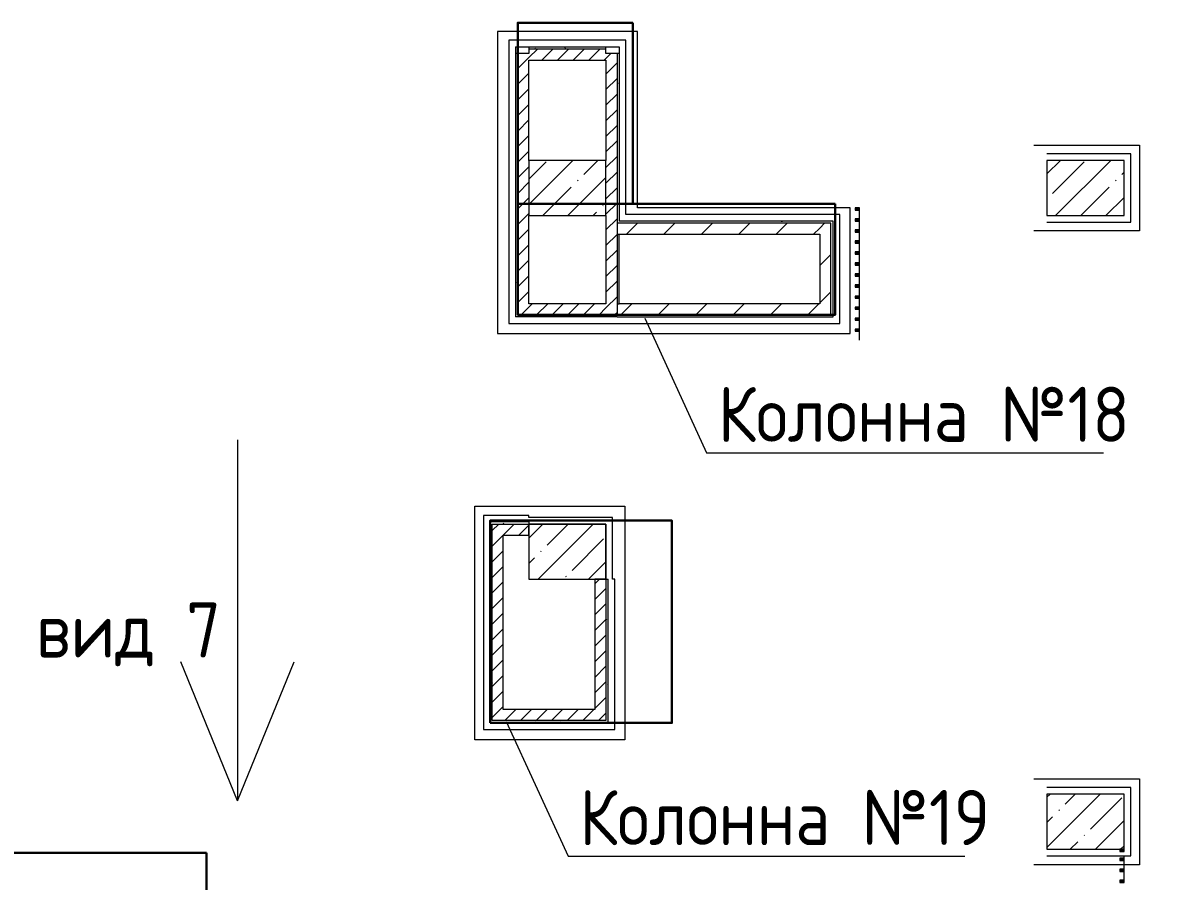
# Model space of a CAD drawing. Header units: millimetres. Extents: x -81576 to 1046824, y -248937 to 691537.
# Drawn here: x 169849 to 180149, y 250322 to 258112 of the extents above; entities that cross this region are included whole.
import ezdxf

# ---------------------------------------------------------------- set-up
doc = ezdxf.new("R2010")
doc.units = ezdxf.units.MM
for name, color, linetype, lineweight, true_color in [('A-DETL-7', 7, 'Continuous', 20, 0x01a6fe), ('A-FLOR-1', 7, 'Continuous', 5, 0xc0c0c0), ('I-WALL-15', 7, 'Continuous', 5, 0x787878)]:
    doc.layers.add(name, color=color, linetype=linetype, lineweight=lineweight, true_color=true_color)
for name, color, linetype, lineweight in [('A-WALL', 7, 'Continuous', 5), ('A-WALL-FNSH-1', 7, 'Continuous', 5), ('I-WALL', 7, 'Continuous', 5), ('S-COLS', 7, 'Continuous', 9), ('S-COLS-1', 7, 'Continuous', 5), ('Ограждение', 7, 'Continuous', 9), ('Ограждение-1', 7, 'Continuous', 20), ('основной', 250, 'Continuous', 15), ('Основные линии', 7, 'Continuous', 30), ('осново', 7, 'Continuous', 30), ('Размеры', 7, 'Continuous', 15)]:
    doc.layers.add(name, color=color, linetype=linetype, lineweight=lineweight)
doc.styles.add('СПДС', font='isocpeur.ttf', dxfattribs={"width": 0.9})
pattern_1 = [(0, (85589.49, 186481.29), (406.4, 101.6), [6.706, -298.094, 6.706, -298.094, -1625.6]), (0, (85589.49, 186481.29), (406.4, 101.6), [-609.6, 6.706, -602.894, 6.706, -298.094, -711.2]), (0, (85589.49, 186481.29), (406.4, 101.6), [-1524, 6.706, -196.494, 6.706, -501.294]), (120, (85741.89, 186532.09), (-291.18818, 301.15272), [6.706, -298.094, 6.706, -298.094, -1625.6]), (120, (85741.89, 186532.09), (-291.18818, 301.15272), [-609.6, 6.706, -602.894, 6.706, -298.094, -711.2]), (120, (85741.89, 186532.09), (-291.18818, 301.15272), [-1524, 6.706, -196.494, 6.706, -501.294]), (240, (85792.69, 186735.29), (-115.21182, -402.75272), [6.706, -298.094, 6.706, -298.094, -1625.6]), (240, (85792.69, 186735.29), (-115.21182, -402.75272), [-609.6, 6.706, -602.894, 6.706, -298.094, -711.2]), (240, (85792.69, 186735.29), (-115.21182, -402.75272), [-1524, 6.706, -196.494, 6.706, -501.294])]
pattern_2 = [(45, (85589.49, 186481.29), (-70.71068, 70.71068), [])]
pattern_3 = [(45, (85589.5, 186481.3), (-169.70563, 169.70563), [])]

# ---------------------------------------------------------------- blocks, each defined once
blk = doc.blocks.new('BSC_Колонна _Прямоугольная - 500х700-V240-АИ_План этажа_Стены_3')
at = {"layer": 'S-COLS-1'}
h = blk.add_hatch(dxfattribs=at)
h.set_pattern_fill('FP_168', color=256, style=0, pattern_type=2)
h.set_pattern_definition([(315, (-64381.04, 93900), (228.0985, 228.0985), []), (315, (-64381.04, 93671.9), (228.0985, 228.0985), [403.225, -80.645, 6.706, -73.939])])
h.paths.add_polyline_path([(-250, 350), (-250, -350), (250, -350), (250, 350), (-17, 350)])
for p, q in [((250, 350), (-250, 350)), ((-250, 350), (-250, -350)), ((250, -350), (250, 350)), ((-250, -350), (250, -350))]:
    blk.add_line(p, q, dxfattribs=at)
blk = doc.blocks.new('BSC_Колонна _Прямоугольная - 500х700-V241-АИ_План этажа_Стены_3')
at = {"layer": 'S-COLS-1'}
h = blk.add_hatch(dxfattribs=at)
h.set_pattern_fill('FP_169', color=256, style=0, pattern_type=2)
h.set_pattern_definition([(315, (-70131.04, 93900), (228.0985, 228.0985), []), (315, (-70131.04, 93671.9), (228.0985, 228.0985), [403.225, -80.645, 6.706, -73.939])])
h.paths.add_polyline_path([(-250, 350), (-250, -350), (250, -350), (250, 350), (-103, 350)])
for p, q in [((250, 350), (-250, 350)), ((-250, 350), (-250, -350)), ((250, -350), (250, 350)), ((-250, -350), (250, -350))]:
    blk.add_line(p, q, dxfattribs=at)
blk = doc.blocks.new('BSC_Колонна _Прямоугольная - 500х700-V302-АИ_План этажа_Стены_3')
at = {"layer": 'S-COLS-1'}
h = blk.add_hatch(dxfattribs=at)
h.set_pattern_fill('FP_208', color=256, style=0, pattern_type=2)
h.set_pattern_definition([(315, (-70130.7, 89200), (228.0985, 228.0985), []), (315, (-70130.7, 88971.9), (228.0985, 228.0985), [403.225, -80.645, 6.706, -73.939])])
h.paths.add_polyline_path([(-250, 350), (-250, -350), (250, -350), (250, 350), (-103, 350)])
for p, q in [((250, 350), (-250, 350)), ((-250, 350), (-250, -350)), ((250, -350), (250, 350)), ((-250, -350), (250, -350))]:
    blk.add_line(p, q, dxfattribs=at)
blk = doc.blocks.new('О_Балясина_Труба_ГОСТ 86452 - О_Балясина_Труба_ГОСТ 8645-68 2-26159581-АИ_План этажа_Стены_3')
at = {"layer": 'Ограждение-1'}
for p, q in [((10, 20), (-10, 20)), ((-10, 20), (-10, -20)), ((-7, -17), (-7, 17)), ((-7, 17), (7, 17)), ((7, 17), (7, -17)), ((10, -20), (10, 20)), ((-10, -20), (10, -20)), ((7, -17), (-7, -17))]:
    blk.add_line(p, q, dxfattribs=at)
blk = doc.blocks.new('О_Элемент ограждения_Обод_Труба_ГОСТ 86452 - О_Элемент ограждения_Обод_Труба_ГОСТ 8645-68 2-26191406-АИ_План этажа_Стены_3')
at = {"layer": 'Ограждение-1'}
for p, q in [((-2480, 20), (-2500, 20)), ((-2500, 20), (-2500, -20)), ((-2497, 17), (-2483, 17)), ((-2497, -17), (-2497, 17)), ((-2483, 17), (-2483, -17)), ((-2480, -20), (-2480, 20)), ((0, 20), (-20, 20)), ((-20, 20), (-20, -20)), ((-17, 17), (-3, 17)), ((-17, -17), (-17, 17)), ((-3, 17), (-3, -17)), ((-2500, -20), (-2480, -20)), ((-2483, -17), (-2497, -17)), ((-20, -20), (0, -20)), ((-3, -17), (-17, -17))]:
    blk.add_line(p, q, dxfattribs=at)

msp = doc.modelspace()

# ---------------------------------------------------------------- hatches: boundary and pattern name
at = {"layer": 'I-WALL'}
h = msp.add_hatch(dxfattribs=at)
h.set_pattern_fill('FP_5', color=256, style=0, pattern_type=2)
h.set_pattern_definition(pattern_2)
h.paths.add_polyline_path([(174339.5, 255562), (174439.5, 255562), (174439.5, 257832.3), (174339.5, 257832.3), (174339.5, 256509)])
h = msp.add_hatch(dxfattribs=at)
h.set_pattern_fill('FP_5', color=256, style=0, pattern_type=2)
h.set_pattern_definition(pattern_2)
h.paths.add_polyline_path([(175139.5, 257772.3), (175139.5, 257872.3), (174439.5, 257872.3), (174439.5, 257772.3)])
h = msp.add_hatch(dxfattribs=at)
h.set_pattern_fill('FP_5', color=256, style=0, pattern_type=2)
h.set_pattern_definition(pattern_2)
h.paths.add_polyline_path([(175239.5, 255462), (175239.5, 257832.3), (175139.5, 257832.3), (175139.5, 255462)])
h = msp.add_hatch(dxfattribs=at)
h.set_pattern_fill('FP_4', color=256, style=0, pattern_type=2)
h.set_pattern_definition(pattern_3)
h.paths.add_polyline_path([(177079.5, 256192.3), (177079.5, 256292.3), (175239.5, 256292.3), (175239.5, 256192.3), (175483.8, 256192.3)])
h = msp.add_hatch(dxfattribs=at)
h.set_pattern_fill('FP_4', color=256, style=0, pattern_type=2)
h.set_pattern_definition(pattern_3)
h.paths.add_polyline_path([(177179.5, 255562), (177179.5, 256292.3), (177079.5, 256292.3), (177079.5, 255562), (177153.5, 255562)])
h = msp.add_hatch(dxfattribs=at)
h.set_pattern_fill('FP_5', color=256, style=0, pattern_type=2)
h.set_pattern_definition(pattern_2)
h.paths.add_polyline_path([(175139.5, 255462), (175139.5, 255562), (174339.5, 255562), (174339.5, 255462), (174649, 255462)])
h = msp.add_hatch(dxfattribs=at)
h.set_pattern_fill('FP_4', color=256, style=0, pattern_type=2)
h.set_pattern_definition(pattern_3)
h.paths.add_polyline_path([(177179.5, 255462), (177179.5, 255562), (175239.5, 255562), (175239.5, 255462), (177153.5, 255462)])
h = msp.add_hatch(dxfattribs=at)
h.set_pattern_fill('FP_5', color=256, style=0, pattern_type=2)
h.set_pattern_definition(pattern_2)
h.paths.add_polyline_path([(174439.5, 253462), (174439.5, 253562), (174108, 253562), (174108, 253462), (174208, 253462)])
h = msp.add_hatch(dxfattribs=at)
h.set_pattern_fill('FP_5', color=256, style=0, pattern_type=2)
h.set_pattern_definition(pattern_2)
h.paths.add_polyline_path([(174208, 251879.5), (174208, 253462), (174108, 253462), (174108, 251879.5)])
h = msp.add_hatch(dxfattribs=at)
h.set_pattern_fill('FP_5', color=256, style=0, pattern_type=2)
h.set_pattern_definition(pattern_2)
h.paths.add_polyline_path([(175139.5, 251779.5), (175139.5, 253062), (175039.5, 253062), (175039.5, 251779.5)])
h = msp.add_hatch(dxfattribs=at)
h.set_pattern_fill('FP_5', color=256, style=0, pattern_type=2)
h.set_pattern_definition(pattern_2)
h.paths.add_polyline_path([(174108, 251779.5), (175039.5, 251779.5), (175039.5, 251879.5), (174108, 251879.5)])
at = {"layer": 'I-WALL-15'}
h = msp.add_hatch(dxfattribs=at)
h.set_pattern_fill('FP_3', color=256, style=0, pattern_type=2)
h.set_pattern_definition(pattern_1)
h.paths.add_polyline_path([(174339.5, 255462), (174339.5, 257832.3), (174319.5, 257832.3), (174319.5, 255462)])
h = msp.add_hatch(dxfattribs=at)
h.set_pattern_fill('FP_3', color=256, style=0, pattern_type=2)
h.set_pattern_definition(pattern_1)
h.paths.add_polyline_path([(175139.5, 257872.3), (175139.5, 257892.3), (174439.5, 257892.3), (174439.5, 257872.3)])
h = msp.add_hatch(dxfattribs=at)
h.set_pattern_fill('FP_3', color=256, style=0, pattern_type=2)
h.set_pattern_definition(pattern_1)
h.paths.add_polyline_path([(175239.5, 255442), (175259.5, 255442), (175259.5, 255462), (175239.5, 255462)])
h.paths.add_polyline_path([(175259.5, 255562), (175259.5, 256192.3), (175239.5, 256192.3), (175239.5, 255562)])
h.paths.add_polyline_path([(175259.5, 256292.3), (175259.5, 257832.3), (175239.5, 257832.3), (175239.5, 256292.3)])
h = msp.add_hatch(dxfattribs=at)
h.set_pattern_fill('FP_3', color=256, style=0, pattern_type=2)
h.set_pattern_definition(pattern_1)
h.paths.add_polyline_path([(177179.5, 256292.3), (177179.5, 256312.3), (175259.5, 256312.3), (175259.5, 256292.3), (177153.5, 256292.3)])
h = msp.add_hatch(dxfattribs=at)
h.set_pattern_fill('FP_3', color=256, style=0, pattern_type=2)
h.set_pattern_definition(pattern_1)
h.paths.add_polyline_path([(177179.5, 255462), (177199.5, 255462), (177199.5, 256312.3), (177179.5, 256312.3), (177179.5, 255562)])
h = msp.add_hatch(dxfattribs=at)
h.set_pattern_fill('FP_3', color=256, style=0, pattern_type=2)
h.set_pattern_definition(pattern_1)
h.paths.add_polyline_path([(175139.5, 255442), (175239.5, 255442), (175239.5, 255462), (174319.5, 255462), (174319.5, 255442), (174649, 255442)])
h = msp.add_hatch(dxfattribs=at)
h.set_pattern_fill('FP_3', color=256, style=0, pattern_type=2)
h.set_pattern_definition(pattern_1)
h.paths.add_polyline_path([(177199.5, 255442), (177199.5, 255462), (175259.5, 255462), (175259.5, 255442), (177153.5, 255442)])
h = msp.add_hatch(dxfattribs=at)
h.set_pattern_fill('FP_3', color=256, style=0, pattern_type=2)
h.set_pattern_definition(pattern_1)
h.paths.add_polyline_path([(174439.5, 253562), (174439.5, 253582), (174088, 253582), (174088, 253562), (174108, 253562)])
h = msp.add_hatch(dxfattribs=at)
h.set_pattern_fill('FP_3', color=256, style=0, pattern_type=2)
h.set_pattern_definition(pattern_1)
h.paths.add_polyline_path([(174088, 251779.5), (174108, 251779.5), (174108, 253562), (174088, 253562), (174088, 251879.5)])
h = msp.add_hatch(dxfattribs=at)
h.set_pattern_fill('FP_3', color=256, style=0, pattern_type=2)
h.set_pattern_definition(pattern_1)
h.paths.add_polyline_path([(175159.5, 251759.5), (175159.5, 253062), (175139.5, 253062), (175139.5, 251759.5)])
h = msp.add_hatch(dxfattribs=at)
h.set_pattern_fill('FP_3', color=256, style=0, pattern_type=2)
h.set_pattern_definition(pattern_1)
h.paths.add_polyline_path([(175139.5, 251759.5), (175139.5, 251779.5), (174088, 251779.5), (174088, 251759.5), (175039.5, 251759.5)])
at = {"layer": 'S-COLS-1'}
h = msp.add_hatch(dxfattribs=at)
h.set_pattern_fill('FP_1', color=256, style=0, pattern_type=2)
h.set_pattern_definition([(45, (85589.5, 186481.3), (-228.0985, 228.0985), []), (45, (85817.6, 186481.3), (-228.0985, 228.0985), [403.225, -80.645, 6.706, -73.939])])
h.paths.add_polyline_path([(174439.5, 253062), (175139.5, 253062), (175139.5, 253562), (174439.5, 253562)])

# ---------------------------------------------------------------- linework, layer by layer
at = {"lineweight": 30}
for points in [[(175382.7, 258112), (174339.5, 258112), (174339.5, 255462), (177219.5, 255462), (177219.5, 256470)], [(175382.7, 256470), (175382.7, 258112)], [(175382.7, 256470), (177219.5, 256470)], [(160561.7, 251245.9), (160746.7, 251250.3), (160746.7, 250580.3), (171516.7, 250580.3)], [(171516.7, 250580.3), (171516.7, 242485.9), (186821.5, 242485.9)]]:
    msp.add_lwpolyline(points, dxfattribs=at)
for points in [[(174339.5, 256470), (175382.7, 256470), (175382.7, 256470), (174339.5, 256470)], [(174088, 251759.5), (175738, 251759.5), (175738, 253594.5), (174088, 253594.5)]]:
    msp.add_lwpolyline(points, close=True, dxfattribs=at)
at = {"layer": 'A-DETL-7'}
for p, q in [((174155.7, 258032.3), (174155.7, 255292.3)), ((175425.7, 258032.3), (174155.7, 258032.3)), ((175425.7, 256432.3), (175425.7, 258032.3)), ((179019.1, 257002.3), (179979.5, 257002.3)), ((179979.5, 257002.3), (179979.5, 256222.3)), ((177355.7, 256432.3), (175425.7, 256432.3)), ((177355.7, 255292.3), (177355.7, 256432.3)), ((179979.5, 256222.3), (179019.1, 256222.3)), ((174155.7, 255292.3), (177355.7, 255292.3)), ((173949, 253724.9), (175309, 253724.9)), ((173949, 251604.9), (173949, 253724.9)), ((175309, 253724.9), (175309, 251604.9)), ((175309, 251604.9), (173949, 251604.9)), ((179019.1, 251252.3), (179979.5, 251252.3)), ((179979.5, 251252.3), (179979.5, 250472.3)), ((179979.5, 250472.3), (179019.1, 250472.3))]:
    msp.add_line(p, q, dxfattribs=at)
at = {"layer": 'A-FLOR-1'}
for p, q in [((177439.5, 256332.3), (177439.5, 256412.3)), ((177439.5, 256232.3), (177439.5, 256312.3)), ((177439.5, 256132.3), (177439.5, 256212.3)), ((177439.5, 256032.3), (177439.5, 256112.3)), ((177439.5, 255932.3), (177439.5, 256012.3)), ((177439.5, 255832.3), (177439.5, 255912.3)), ((177439.5, 255732.3), (177439.5, 255812.3)), ((177439.5, 255632.3), (177439.5, 255712.3)), ((177439.5, 255532.3), (177439.5, 255612.3)), ((177439.5, 255432.3), (177439.5, 255512.3)), ((177439.5, 255332.3), (177439.5, 255412.3)), ((177439.5, 255232.3), (177439.5, 255312.3)), ((179839.5, 250532), (179839.5, 250552.3)), ((179839.5, 250432), (179839.5, 250512)), ((179839.5, 250332), (179839.5, 250412))]:
    msp.add_line(p, q, dxfattribs=at)
at = {"layer": 'A-WALL'}
for p, q in [((174259.5, 257952.3), (174259.5, 255382)), ((175319.5, 257952.3), (174259.5, 257952.3)), ((175319.5, 256372.3), (175319.5, 257952.3)), ((174319.5, 257892.3), (174319.5, 255462)), ((174319.5, 257892.3), (175259.5, 257892.3)), ((174339.5, 255462), (174339.5, 257832.3)), ((175139.5, 257872.3), (174439.5, 257872.3)), ((175239.5, 257832.3), (175239.5, 255462)), ((175259.5, 257892.3), (175259.5, 256312.3)), ((179899.5, 256922.3), (179139.5, 256922.3)), ((179899.5, 256302.3), (179899.5, 256922.3)), ((177179.5, 256292.3), (175239.5, 256292.3)), ((177259.5, 256372.3), (175319.5, 256372.3)), ((177179.5, 255462), (177179.5, 256292.3)), ((177259.5, 255382), (177259.5, 256372.3)), ((179139.5, 256302.3), (179899.5, 256302.3)), ((175239.5, 256192.3), (175259.5, 256192.3)), ((175239.5, 255562), (175259.5, 255562)), ((174339.5, 255462), (177179.5, 255462)), ((174259.5, 255382), (177259.5, 255382)), ((175239.5, 255442), (174319.5, 255442)), ((174028, 253642), (174028, 251699.5)), ((174439.5, 253642), (174028, 253642)), ((174439.5, 253622), (174439.5, 253642)), ((175199.5, 253622), (174439.5, 253622)), ((175199.5, 253062), (175199.5, 253622)), ((174088, 253582), (174088, 251779.5)), ((174108, 251779.5), (174108, 253562)), ((174108, 253562), (175139.5, 253562)), ((174439.5, 253582), (174439.5, 253562)), ((175139.5, 253562), (175139.5, 251779.5)), ((175139.5, 253062), (175159.5, 253062)), ((175159.5, 251759.5), (175159.5, 253062)), ((175219.5, 253062), (175199.5, 253062)), ((175219.5, 251699.5), (175219.5, 253062)), ((175139.5, 251779.5), (174108, 251779.5)), ((174028, 251699.5), (175219.5, 251699.5)), ((179899.5, 251172.3), (179139.5, 251172.3)), ((179899.5, 250552.3), (179899.5, 251172.3)), ((179139.5, 250552.3), (179899.5, 250552.3))]:
    msp.add_line(p, q, dxfattribs=at)
at = {"layer": 'A-WALL-FNSH-1'}
for p, q in [((174439.5, 257832.3), (174319.5, 257832.3)), ((174439.5, 257892.3), (174439.5, 257832.3)), ((175139.5, 257832.3), (175139.5, 257892.3)), ((175259.5, 257832.3), (175139.5, 257832.3)), ((174439.5, 256862), (174439.5, 257772.3)), ((174439.5, 257772.3), (175139.5, 257772.3)), ((175139.5, 257772.3), (175139.5, 256862)), ((174439.5, 255562), (174439.5, 256362)), ((175139.5, 256362), (175139.5, 255562)), ((177199.5, 256312.3), (175259.5, 256312.3)), ((177199.5, 255442), (177199.5, 256312.3)), ((175259.5, 255562), (175259.5, 256192.3)), ((175259.5, 256192.3), (177079.5, 256192.3)), ((177079.5, 256192.3), (177079.5, 255562)), ((175139.5, 255562), (174439.5, 255562)), ((177079.5, 255562), (175259.5, 255562)), ((174319.5, 255462), (174319.5, 255442)), ((175239.5, 255442), (177199.5, 255442)), ((174439.5, 253582), (174088, 253582)), ((174439.5, 253462), (174439.5, 253562)), ((174208, 253462), (174439.5, 253462)), ((174208, 251879.5), (174208, 253462)), ((175139.5, 253062), (175039.5, 253062)), ((175039.5, 253062), (175039.5, 251879.5)), ((175039.5, 251879.5), (174208, 251879.5)), ((174088, 251779.5), (174088, 251759.5)), ((174088, 251759.5), (175159.5, 251759.5))]:
    msp.add_line(p, q, dxfattribs=at)
at = {"layer": 'S-COLS-1'}
for p, q in [((175139.5, 253562), (174439.5, 253562)), ((174439.5, 253562), (174439.5, 253062)), ((175139.5, 253062), (175139.5, 253562)), ((174439.5, 253062), (175139.5, 253062))]:
    msp.add_line(p, q, dxfattribs=at)
at = {"layer": 'основной', "lineweight": 15}
for points in [[(175491.2, 255430), (176051.8, 254209), (179651.8, 254209)], [(174234.4, 251771.6), (174795, 250550.6), (178395, 250550.6)]]:
    msp.add_lwpolyline(points, dxfattribs=at)
at = {"layer": 'Размеры'}
for points in [[(171797.5, 254326.5), (171797.5, 251053.1)], [(171797.5, 251053.1), (171283.9, 252311.7)], [(171797.5, 251053.1), (172311.1, 252311.7)]]:
    msp.add_lwpolyline(points, dxfattribs=at)

# ---------------------------------------------------------------- block references
at = {"layer": 'S-COLS', "rotation": 89.9999999999999}
for name, p in [('BSC_Колонна _Прямоугольная - 500х700-V302-АИ_План этажа_Стены_3', (174789.5, 256612)), ('BSC_Колонна _Прямоугольная - 500х700-V241-АИ_План этажа_Стены_3', (179489.5, 256612.3)), ('BSC_Колонна _Прямоугольная - 500х700-V240-АИ_План этажа_Стены_3', (179489.5, 250862.3))]:
    msp.add_blockref(name, p, dxfattribs=at)
at = {"layer": 'Ограждение'}
for name, p, rotation in [('О_Балясина_Труба_ГОСТ 86452 - О_Балясина_Труба_ГОСТ 8645-68 2-26159581-АИ_План этажа_Стены_3', (177419.5, 256422.3), 90.00000000000024), ('О_Балясина_Труба_ГОСТ 86452 - О_Балясина_Труба_ГОСТ 8645-68 2-26159581-АИ_План этажа_Стены_3', (177419.5, 256322.3), 90.00000000000024), ('О_Балясина_Труба_ГОСТ 86452 - О_Балясина_Труба_ГОСТ 8645-68 2-26159581-АИ_План этажа_Стены_3', (177419.5, 256222.3), 90.00000000000024), ('О_Балясина_Труба_ГОСТ 86452 - О_Балясина_Труба_ГОСТ 8645-68 2-26159581-АИ_План этажа_Стены_3', (177419.5, 256122.3), 90.00000000000024), ('О_Балясина_Труба_ГОСТ 86452 - О_Балясина_Труба_ГОСТ 8645-68 2-26159581-АИ_План этажа_Стены_3', (177419.5, 256022.3), 90.00000000000024), ('О_Балясина_Труба_ГОСТ 86452 - О_Балясина_Труба_ГОСТ 8645-68 2-26159581-АИ_План этажа_Стены_3', (177419.5, 255922.3), 90.00000000000024), ('О_Балясина_Труба_ГОСТ 86452 - О_Балясина_Труба_ГОСТ 8645-68 2-26159581-АИ_План этажа_Стены_3', (177419.5, 255822.3), 90.00000000000024), ('О_Балясина_Труба_ГОСТ 86452 - О_Балясина_Труба_ГОСТ 8645-68 2-26159581-АИ_План этажа_Стены_3', (177419.5, 255722.3), 90.00000000000024), ('О_Балясина_Труба_ГОСТ 86452 - О_Балясина_Труба_ГОСТ 8645-68 2-26159581-АИ_План этажа_Стены_3', (177419.5, 255622.3), 90.00000000000024), ('О_Балясина_Труба_ГОСТ 86452 - О_Балясина_Труба_ГОСТ 8645-68 2-26159581-АИ_План этажа_Стены_3', (177419.5, 255522.3), 90.00000000000024), ('О_Балясина_Труба_ГОСТ 86452 - О_Балясина_Труба_ГОСТ 8645-68 2-26159581-АИ_План этажа_Стены_3', (177419.5, 255422.3), 90.00000000000024), ('О_Балясина_Труба_ГОСТ 86452 - О_Балясина_Труба_ГОСТ 8645-68 2-26159581-АИ_План этажа_Стены_3', (177419.5, 255322.3), 90.00000000000024), ('О_Элемент ограждения_Обод_Труба_ГОСТ 86452 - О_Элемент ограждения_Обод_Труба_ГОСТ 8645-68 2-26191406-АИ_План этажа_Стены_3', (179819.5, 248112), 270.0000000000001), ('О_Балясина_Труба_ГОСТ 86452 - О_Балясина_Труба_ГОСТ 8645-68 2-26159581-АИ_План этажа_Стены_3', (179819.5, 250522), 90.00000000000024), ('О_Балясина_Труба_ГОСТ 86452 - О_Балясина_Труба_ГОСТ 8645-68 2-26159581-АИ_План этажа_Стены_3', (179819.5, 250422), 90.00000000000024), ('О_Балясина_Труба_ГОСТ 86452 - О_Балясина_Труба_ГОСТ 8645-68 2-26159581-АИ_План этажа_Стены_3', (179819.5, 250322), 90.00000000000024)]:
    msp.add_blockref(name, p, dxfattribs=dict(at, rotation=rotation))

# ---------------------------------------------------------------- texts
at = {"layer": 'Основные линии', "insert": (169968.6, 252852.3), "char_height": 500, "attachment_point": 1, "style": 'СПДС'}
msp.add_mtext_dynamic_manual_height_columns('вид 7', width=3371.815, gutter_width=1678.4, heights=[0], dxfattribs=at)
at = {"layer": 'осново', "char_height": 500, "attachment_point": 1, "style": 'СПДС'}
for s, width, insert in [('Колонна №18', 3780.915, (176155.1, 254809)), ('Колонна №19', 3714.233, (174898.4, 251150.6))]:
    msp.add_mtext_dynamic_manual_height_columns(s, width=width, gutter_width=1678.4, heights=[0], dxfattribs=dict(at, insert=insert))

doc.saveas('drawing.dxf')
